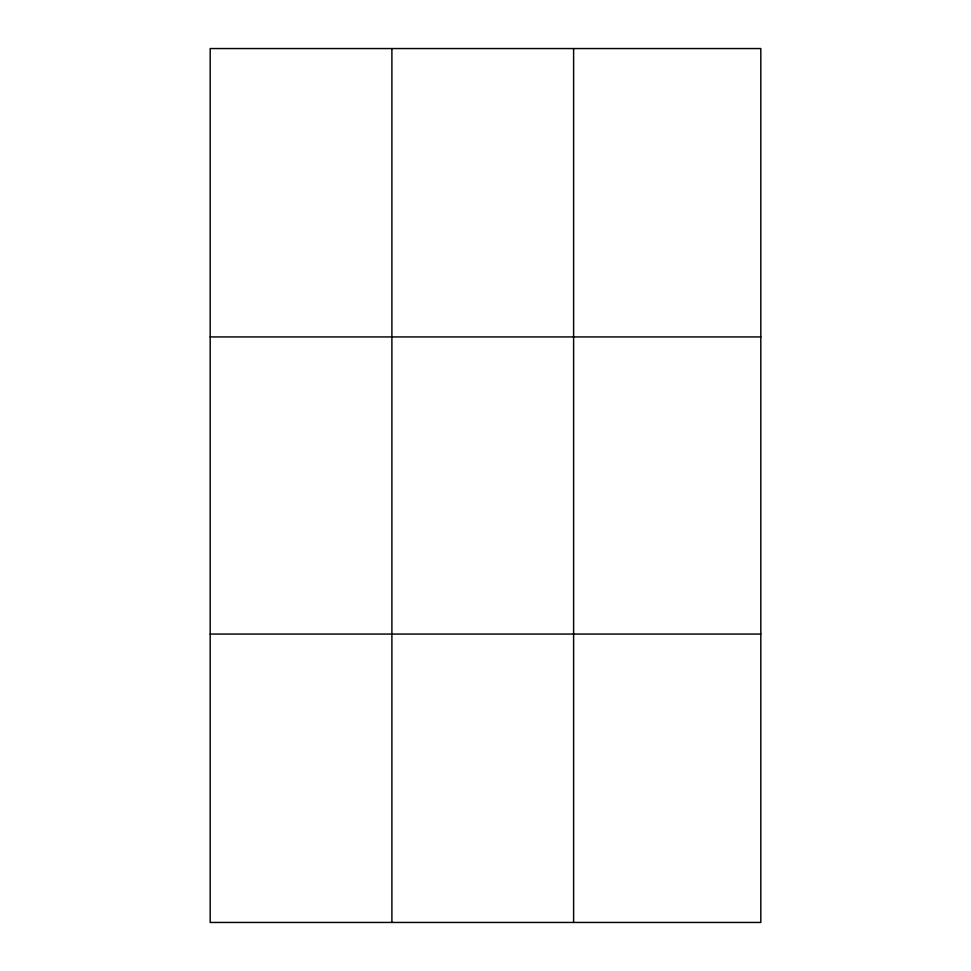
<?xml version="1.0" encoding="UTF-8"?>
<svg xmlns="http://www.w3.org/2000/svg" width="971" height="971" viewBox="0 0 971 971"><rect width="100%" height="100%" fill="white"/><g stroke="black" fill="none" stroke-linecap="round" stroke-linejoin="round"><path stroke-width="1.46" d="M391.896 48.55L391.896 922.45M573.606 48.55L573.606 922.45M760.815 336.937L760.815 48.55L210.185 48.55L210.185 922.45L760.815 922.45L760.815 336.937L210.185 336.937M210.185 634.063L760.815 634.063"/></g></svg>
